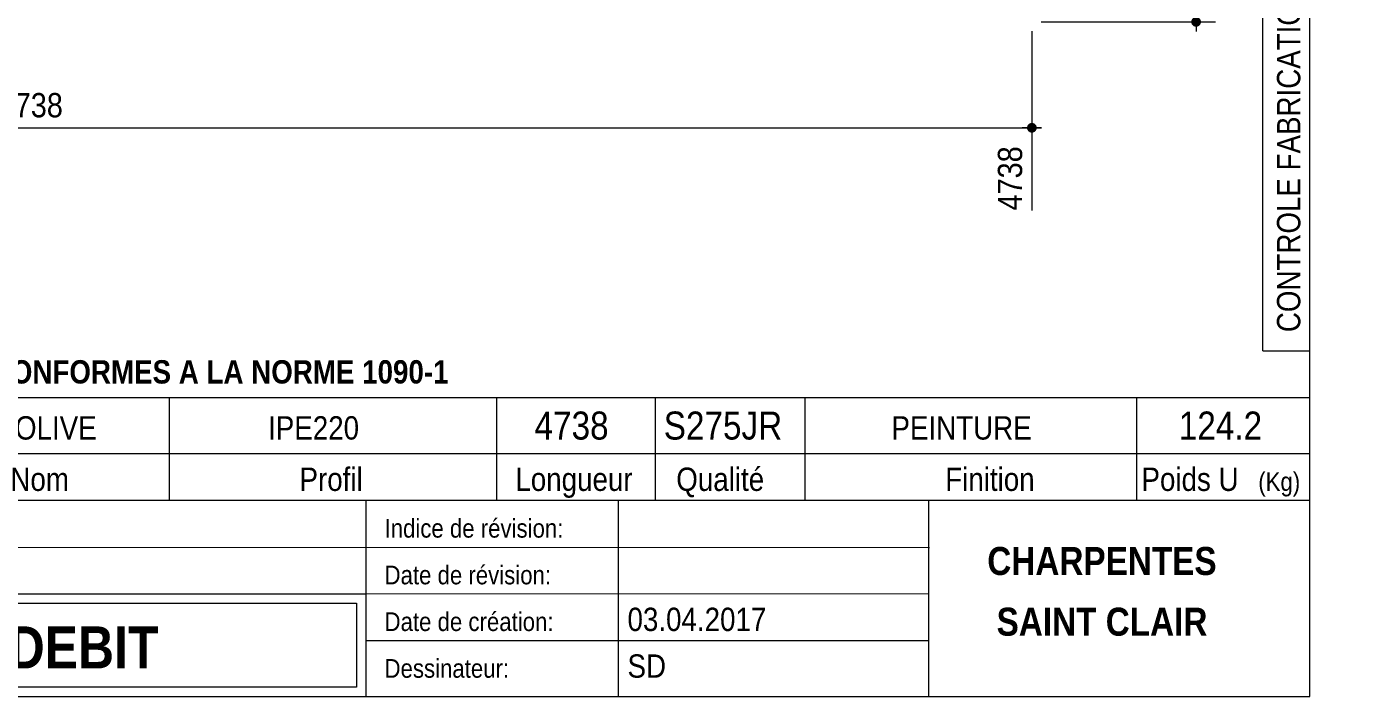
# Model space of a CAD drawing. Header units: millimetres. Extents: x 2 to 287, y 5 to 195.
# Drawn here: x 144.7 to 287, y 5 to 76.7 of the extents above; entities that cross this region are included whole.
import ezdxf

# ---------------------------------------------------------------- set-up
doc = ezdxf.new("R2010")
doc.units = ezdxf.units.MM
for name, color, linetype, lineweight in [('Autre type objet', 1, 'Continuous', 0), ('Cotation', 7, 'Continuous', 0), ('Feuille dessin', 5, 'Continuous', 0)]:
    doc.layers.add(name, color=color, linetype=linetype, lineweight=lineweight)
doc.styles.add('ARIAL', font='ARIAL.TTF')
doc.styles.add('ARIAL_BOLD', font='ARIALBD.TTF')
doc.styles.add('ARIAL_ITALIC', font='ARIALI.TTF')

# ---------------------------------------------------------------- blocks, each defined once
blk = doc.blocks.new('*A4')
at = {"layer": 'Feuille dessin', "linetype": 'Continuous', "lineweight": 0}
for p, q in [((282, 5), (282, 195)), ((5, 5), (282, 5))]:
    blk.add_line(p, q, dxfattribs=at)
blk = doc.blocks.new('*A5')
at = {"layer": 'Autre type objet', "linetype": 'Continuous', "lineweight": 0}
for p, q in [((277, 42), (277, 195)), ((277, 195), (287, 195)), ((282, 42), (282, 195)), ((287, 195), (287, 158)), ((278, 194), (278, 191)), ((281, 194), (278, 194)), ((281, 191), (281, 194)), ((278, 191), (281, 191)), ((281, 165), (281, 179)), ((287, 158), (282, 153)), ((278, 150), (278, 147)), ((281, 150), (278, 150)), ((281, 147), (281, 150)), ((278, 147), (281, 147)), ((278, 134), (278, 131)), ((281, 134), (278, 134)), ((281, 131), (281, 134)), ((278, 131), (281, 131)), ((281, 102), (281, 115)), ((277, 42), (282, 42))]:
    blk.add_line(p, q, dxfattribs=at)
at = {"layer": 'Autre type objet', "width": 0.85}
for s, height, style, p in [('Perçages', 2, 'ARIAL', (280, 179)), ('6075 / [4-.6] Ind 0', 2.5, 'ARIAL_ITALIC', (285.619109, 157.760245)), ('Percé par :', 2, 'ARIAL', (280, 152)), ('Coupes', 2, 'ARIAL', (280, 137)), ('Longueurs', 2, 'ARIAL', (280, 116)), ('Débité par :', 2, 'ARIAL', (280, 89)), ('CONTROLE FABRICATION', 2.5, 'ARIAL', (281, 44))]:
    blk.add_text(s, height=height, rotation=90, dxfattribs=dict(at, style=style)).set_placement(p)
blk = doc.blocks.new('*A7')
at = {"layer": 'Autre type objet', "linetype": 'Continuous', "lineweight": 0}
for p, q in [((92, 37), (282, 37)), ((160, 31), (160, 37)), ((195, 31), (195, 37)), ((212, 31), (212, 37)), ((228, 31), (228, 37)), ((263.5, 31), (263.5, 37)), ((282, 31), (282, 37)), ((92, 31), (282, 31)), ((160, 26), (160, 31)), ((195, 26), (195, 31)), ((212, 26), (212, 31)), ((228, 26), (228, 31)), ((263.5, 26), (263.5, 31)), ((282, 5), (282, 31)), ((92, 26), (282, 26)), ((181, 26), (181, 5)), ((208, 26), (208, 5)), ((241.262466, 5), (241.262466, 26)), ((92, 21), (241.327069, 20.935451)), ((92, 16), (181, 16)), ((181, 16), (241.297815, 16.021151)), ((93, 15), (180, 15)), ((180, 15), (180, 6)), ((181, 11), (241.217807, 10.969512)), ((180, 6), (93, 6)), ((92, 5), (282, 5))]:
    blk.add_line(p, q, dxfattribs=at)
at = {"layer": 'Autre type objet', "width": 0.85}
for s, height, style, p in [('TOLERANCES ESSENTIELLES CONFORMES A LA NORME 1090-1', 2.5, 'ARIAL_BOLD', (96.5, 38.5)), ('SOLIVE', 2.5, 'ARIAL', (141.474609, 32.5)), ('IPE220', 2.5, 'ARIAL', (170.538574, 32.5)), ('4738', 3, 'ARIAL', (199.053223, 32.5)), ('S275JR', 3, 'ARIAL', (212.880127, 32.5)), ('PEINTURE', 2.5, 'ARIAL', (237.24646, 32.5)), ('124.2', 3, 'ARIAL', (267.997314, 32.5)), ('Nom', 2.5, 'ARIAL', (142.961426, 27)), ('Profil', 2.5, 'ARIAL', (173.903564, 27)), ('Longueur', 2.5, 'ARIAL', (197, 27)), ('Qualité', 2.5, 'ARIAL', (214.218018, 27)), ('Finition', 2.5, 'ARIAL', (243, 27)), ('Poids U', 2.5, 'ARIAL', (264, 27)), ('(Kg)', 2, 'ARIAL', (276.5, 27)), ('Indice de révision:', 2, 'ARIAL', (183, 22)), ('CHARPENTES', 3, 'ARIAL_BOLD', (247.5, 18)), ('Date de révision:', 2, 'ARIAL', (183, 17)), ('03.04.2017', 2.5, 'ARIAL', (209, 12)), ('SAINT CLAIR', 3, 'ARIAL_BOLD', (248.5, 11.5)), ('Date de création:', 2, 'ARIAL', (183, 12)), ('CROQUIS   DE  DEBIT', 4.5, 'ARIAL_BOLD', (103, 8)), ('Dessinateur:', 2, 'ARIAL', (183, 7)), ('SD', 2.5, 'ARIAL', (209, 7))]:
    blk.add_text(s, height=height, dxfattribs=dict(at, style=style)).set_placement(p)
blk = doc.blocks.new('*A14')
at = {"layer": 'Cotation'}
for points in [[(269.82, 100.03), (269.79, 100.03), (269.77, 100.03), (269.74, 100.04), (269.72, 100.04), (269.69, 100.05), (269.67, 100.06), (269.65, 100.07), (269.62, 100.08), (269.6, 100.09), (269.58, 100.1), (269.56, 100.12), (269.54, 100.13), (269.52, 100.15), (269.5, 100.16), (269.48, 100.18), (269.46, 100.2), (269.44, 100.22), (269.43, 100.24), (269.41, 100.26), (269.4, 100.28), (269.39, 100.3), (269.38, 100.33), (269.37, 100.35), (269.36, 100.37), (269.35, 100.4), (269.34, 100.42), (269.34, 100.45), (269.33, 100.47), (269.33, 100.5), (269.33, 100.52), (269.33, 100.55), (269.33, 100.57), (269.33, 100.6), (269.33, 100.63), (269.34, 100.65), (269.34, 100.68), (269.35, 100.7), (269.36, 100.72), (269.37, 100.75), (269.38, 100.77), (269.39, 100.79), (269.4, 100.82), (269.41, 100.84), (269.43, 100.86), (269.44, 100.88), (269.46, 100.9), (269.48, 100.92), (269.5, 100.93), (269.52, 100.95), (269.54, 100.97), (269.56, 100.98), (269.58, 101), (269.6, 101.01), (269.62, 101.02), (269.65, 101.03), (269.67, 101.04), (269.69, 101.05), (269.72, 101.05), (269.74, 101.06), (269.77, 101.06), (269.79, 101.07), (269.82, 101.07), (269.85, 101.07), (269.87, 101.07), (269.9, 101.07), (269.92, 101.06), (269.95, 101.06), (269.97, 101.05), (270, 101.05), (270.02, 101.04), (270.04, 101.03), (270.07, 101.02), (270.09, 101.01), (270.11, 101), (270.13, 100.98), (270.16, 100.97), (270.18, 100.95), (270.19, 100.93), (270.21, 100.92), (270.23, 100.9), (270.25, 100.88), (270.26, 100.86), (270.28, 100.84), (270.29, 100.82), (270.3, 100.79), (270.32, 100.77), (270.33, 100.75), (270.34, 100.72), (270.34, 100.7), (270.35, 100.68), (270.36, 100.65), (270.36, 100.63), (270.36, 100.6), (270.37, 100.57), (270.37, 100.55), (270.37, 100.52), (270.36, 100.5), (270.36, 100.47), (270.36, 100.45), (270.35, 100.42), (270.34, 100.4), (270.34, 100.37), (270.33, 100.35), (270.32, 100.33), (270.3, 100.3), (270.29, 100.28), (270.28, 100.26), (270.26, 100.24), (270.25, 100.22), (270.23, 100.2), (270.21, 100.18), (270.19, 100.16), (270.18, 100.15), (270.16, 100.13), (270.13, 100.12), (270.11, 100.1), (270.09, 100.09), (270.07, 100.08), (270.04, 100.07), (270.02, 100.06), (270, 100.05), (269.97, 100.04), (269.95, 100.04), (269.92, 100.03), (269.9, 100.03), (269.87, 100.03), (269.85, 100.03)], [(269.82, 76.7), (269.79, 76.7), (269.77, 76.7), (269.74, 76.71), (269.72, 76.71), (269.69, 76.72), (269.67, 76.73), (269.65, 76.74), (269.62, 76.75), (269.6, 76.76), (269.58, 76.77), (269.56, 76.78), (269.54, 76.8), (269.52, 76.81), (269.5, 76.83), (269.48, 76.85), (269.46, 76.87), (269.44, 76.89), (269.43, 76.91), (269.41, 76.93), (269.4, 76.95), (269.39, 76.97), (269.38, 76.99), (269.37, 77.02), (269.36, 77.04), (269.35, 77.06), (269.34, 77.09), (269.34, 77.11), (269.33, 77.14), (269.33, 77.16), (269.33, 77.19), (269.33, 77.22), (269.33, 77.24), (269.33, 77.27), (269.33, 77.29), (269.34, 77.32), (269.34, 77.34), (269.35, 77.37), (269.36, 77.39), (269.37, 77.41), (269.38, 77.44), (269.39, 77.46), (269.4, 77.48), (269.41, 77.5), (269.43, 77.53), (269.44, 77.55), (269.46, 77.57), (269.48, 77.58), (269.5, 77.6), (269.52, 77.62), (269.54, 77.63), (269.56, 77.65), (269.58, 77.66), (269.6, 77.67), (269.62, 77.69), (269.65, 77.7), (269.67, 77.71), (269.69, 77.71), (269.72, 77.72), (269.74, 77.73), (269.77, 77.73), (269.79, 77.73), (269.82, 77.74), (269.85, 77.74), (269.87, 77.74), (269.9, 77.73), (269.92, 77.73), (269.95, 77.73), (269.97, 77.72), (270, 77.71), (270.02, 77.71), (270.04, 77.7), (270.07, 77.69), (270.09, 77.67), (270.11, 77.66), (270.13, 77.65), (270.16, 77.63), (270.18, 77.62), (270.19, 77.6), (270.21, 77.58), (270.23, 77.57), (270.25, 77.55), (270.26, 77.53), (270.28, 77.5), (270.29, 77.48), (270.3, 77.46), (270.32, 77.44), (270.33, 77.41), (270.34, 77.39), (270.34, 77.37), (270.35, 77.34), (270.36, 77.32), (270.36, 77.29), (270.36, 77.27), (270.37, 77.24), (270.37, 77.22), (270.37, 77.19), (270.36, 77.16), (270.36, 77.14), (270.36, 77.11), (270.35, 77.09), (270.34, 77.06), (270.34, 77.04), (270.33, 77.02), (270.32, 76.99), (270.3, 76.97), (270.29, 76.95), (270.28, 76.93), (270.26, 76.91), (270.25, 76.89), (270.23, 76.87), (270.21, 76.85), (270.19, 76.83), (270.18, 76.81), (270.16, 76.8), (270.13, 76.78), (270.11, 76.77), (270.09, 76.76), (270.07, 76.75), (270.04, 76.74), (270.02, 76.73), (270, 76.72), (269.97, 76.71), (269.95, 76.71), (269.92, 76.7), (269.9, 76.7), (269.87, 76.7), (269.85, 76.7)]]:
    blk.add_hatch(color=256, dxfattribs=at).paths.add_polyline_path(points, flags=17)
at = {"layer": 'Cotation', "linetype": 'Continuous', "lineweight": 0}
for p, q in [((269.85, 101.59), (269.85, 99.51)), ((269.85, 100.55), (269.85, 101.59)), ((240.67, 100.55), (271.93, 100.55)), ((268.81, 100.55), (270.89, 100.55)), ((269.85, 77.22), (269.85, 100.55)), ((253.27, 77.22), (271.93, 77.22)), ((268.81, 77.22), (270.89, 77.22)), ((269.85, 78.26), (269.85, 76.18)), ((269.85, 77.22), (269.85, 76.18))]:
    blk.add_line(p, q, dxfattribs=at)
at = {"layer": 'Cotation'}
for p in [(269.85, 100.55), (269.85, 77.22)]:
    blk.add_point(p, dxfattribs=at)
at = {"layer": 'Cotation', "style": 'ARIAL', "width": 0.85}
blk.add_text('70', height=2.6, rotation=90.0002, dxfattribs=at).set_placement((268.73, 86.95))
blk = doc.blocks.new('*A17')
at = {"layer": 'Cotation'}
blk.add_hatch(color=256, dxfattribs=at).paths.add_polyline_path([(252.25, 65.36), (252.22, 65.36), (252.2, 65.37), (252.17, 65.37), (252.15, 65.38), (252.12, 65.38), (252.1, 65.39), (252.07, 65.4), (252.05, 65.41), (252.03, 65.42), (252.01, 65.44), (251.98, 65.45), (251.96, 65.46), (251.94, 65.48), (251.92, 65.5), (251.91, 65.51), (251.89, 65.53), (251.87, 65.55), (251.86, 65.57), (251.84, 65.59), (251.83, 65.62), (251.82, 65.64), (251.8, 65.66), (251.79, 65.68), (251.78, 65.71), (251.78, 65.73), (251.77, 65.76), (251.76, 65.78), (251.76, 65.81), (251.76, 65.83), (251.75, 65.86), (251.75, 65.88), (251.75, 65.91), (251.76, 65.93), (251.76, 65.96), (251.76, 65.98), (251.77, 66.01), (251.78, 66.03), (251.78, 66.06), (251.79, 66.08), (251.8, 66.1), (251.82, 66.13), (251.83, 66.15), (251.84, 66.17), (251.86, 66.19), (251.87, 66.21), (251.89, 66.23), (251.91, 66.25), (251.92, 66.27), (251.94, 66.28), (251.96, 66.3), (251.98, 66.31), (252.01, 66.33), (252.03, 66.34), (252.05, 66.35), (252.07, 66.36), (252.1, 66.37), (252.12, 66.38), (252.15, 66.39), (252.17, 66.39), (252.2, 66.4), (252.22, 66.4), (252.25, 66.4), (252.27, 66.4), (252.3, 66.4), (252.32, 66.4), (252.35, 66.4), (252.38, 66.39), (252.4, 66.39), (252.42, 66.38), (252.45, 66.37), (252.47, 66.36), (252.5, 66.35), (252.52, 66.34), (252.54, 66.33), (252.56, 66.31), (252.58, 66.3), (252.6, 66.28), (252.62, 66.27), (252.64, 66.25), (252.66, 66.23), (252.68, 66.21), (252.69, 66.19), (252.71, 66.17), (252.72, 66.15), (252.73, 66.13), (252.74, 66.1), (252.75, 66.08), (252.76, 66.06), (252.77, 66.03), (252.78, 66.01), (252.78, 65.98), (252.79, 65.96), (252.79, 65.93), (252.79, 65.91), (252.79, 65.88), (252.79, 65.86), (252.79, 65.83), (252.79, 65.81), (252.78, 65.78), (252.78, 65.76), (252.77, 65.73), (252.76, 65.71), (252.75, 65.68), (252.74, 65.66), (252.73, 65.64), (252.72, 65.62), (252.71, 65.59), (252.69, 65.57), (252.68, 65.55), (252.66, 65.53), (252.64, 65.51), (252.62, 65.5), (252.6, 65.48), (252.58, 65.46), (252.56, 65.45), (252.54, 65.44), (252.52, 65.42), (252.5, 65.41), (252.47, 65.4), (252.45, 65.39), (252.42, 65.38), (252.4, 65.38), (252.38, 65.37), (252.35, 65.37), (252.32, 65.36), (252.3, 65.36), (252.27, 65.36)], flags=17)
at = {"layer": 'Cotation', "linetype": 'Continuous', "lineweight": 0}
for p, q in [((252.27, 76.22), (252.27, 57.03)), ((252.27, 66.92), (252.27, 64.84)), ((38.85, 65.88), (252.27, 65.88)), ((253.31, 65.88), (251.23, 65.88)), ((252.27, 65.88), (253.31, 65.88))]:
    blk.add_line(p, q, dxfattribs=at)
at = {"layer": 'Cotation'}
blk.add_point((252.27, 65.88), dxfattribs=at)
at = {"layer": 'Cotation', "style": 'ARIAL', "width": 0.85}
blk.add_text('4738', height=2.6, dxfattribs=at).set_placement((141.71, 67))
blk.add_text('4738', height=2.6, rotation=90.0002, dxfattribs=at).set_placement((251.23, 57.03))

msp = doc.modelspace()

# ---------------------------------------------------------------- block references
at = {"lineweight": 0}
for name in ['*A4', '*A5', '*A14', '*A17', '*A7']:
    msp.add_blockref(name, (0, 0), dxfattribs=at)

doc.saveas('drawing.dxf')
